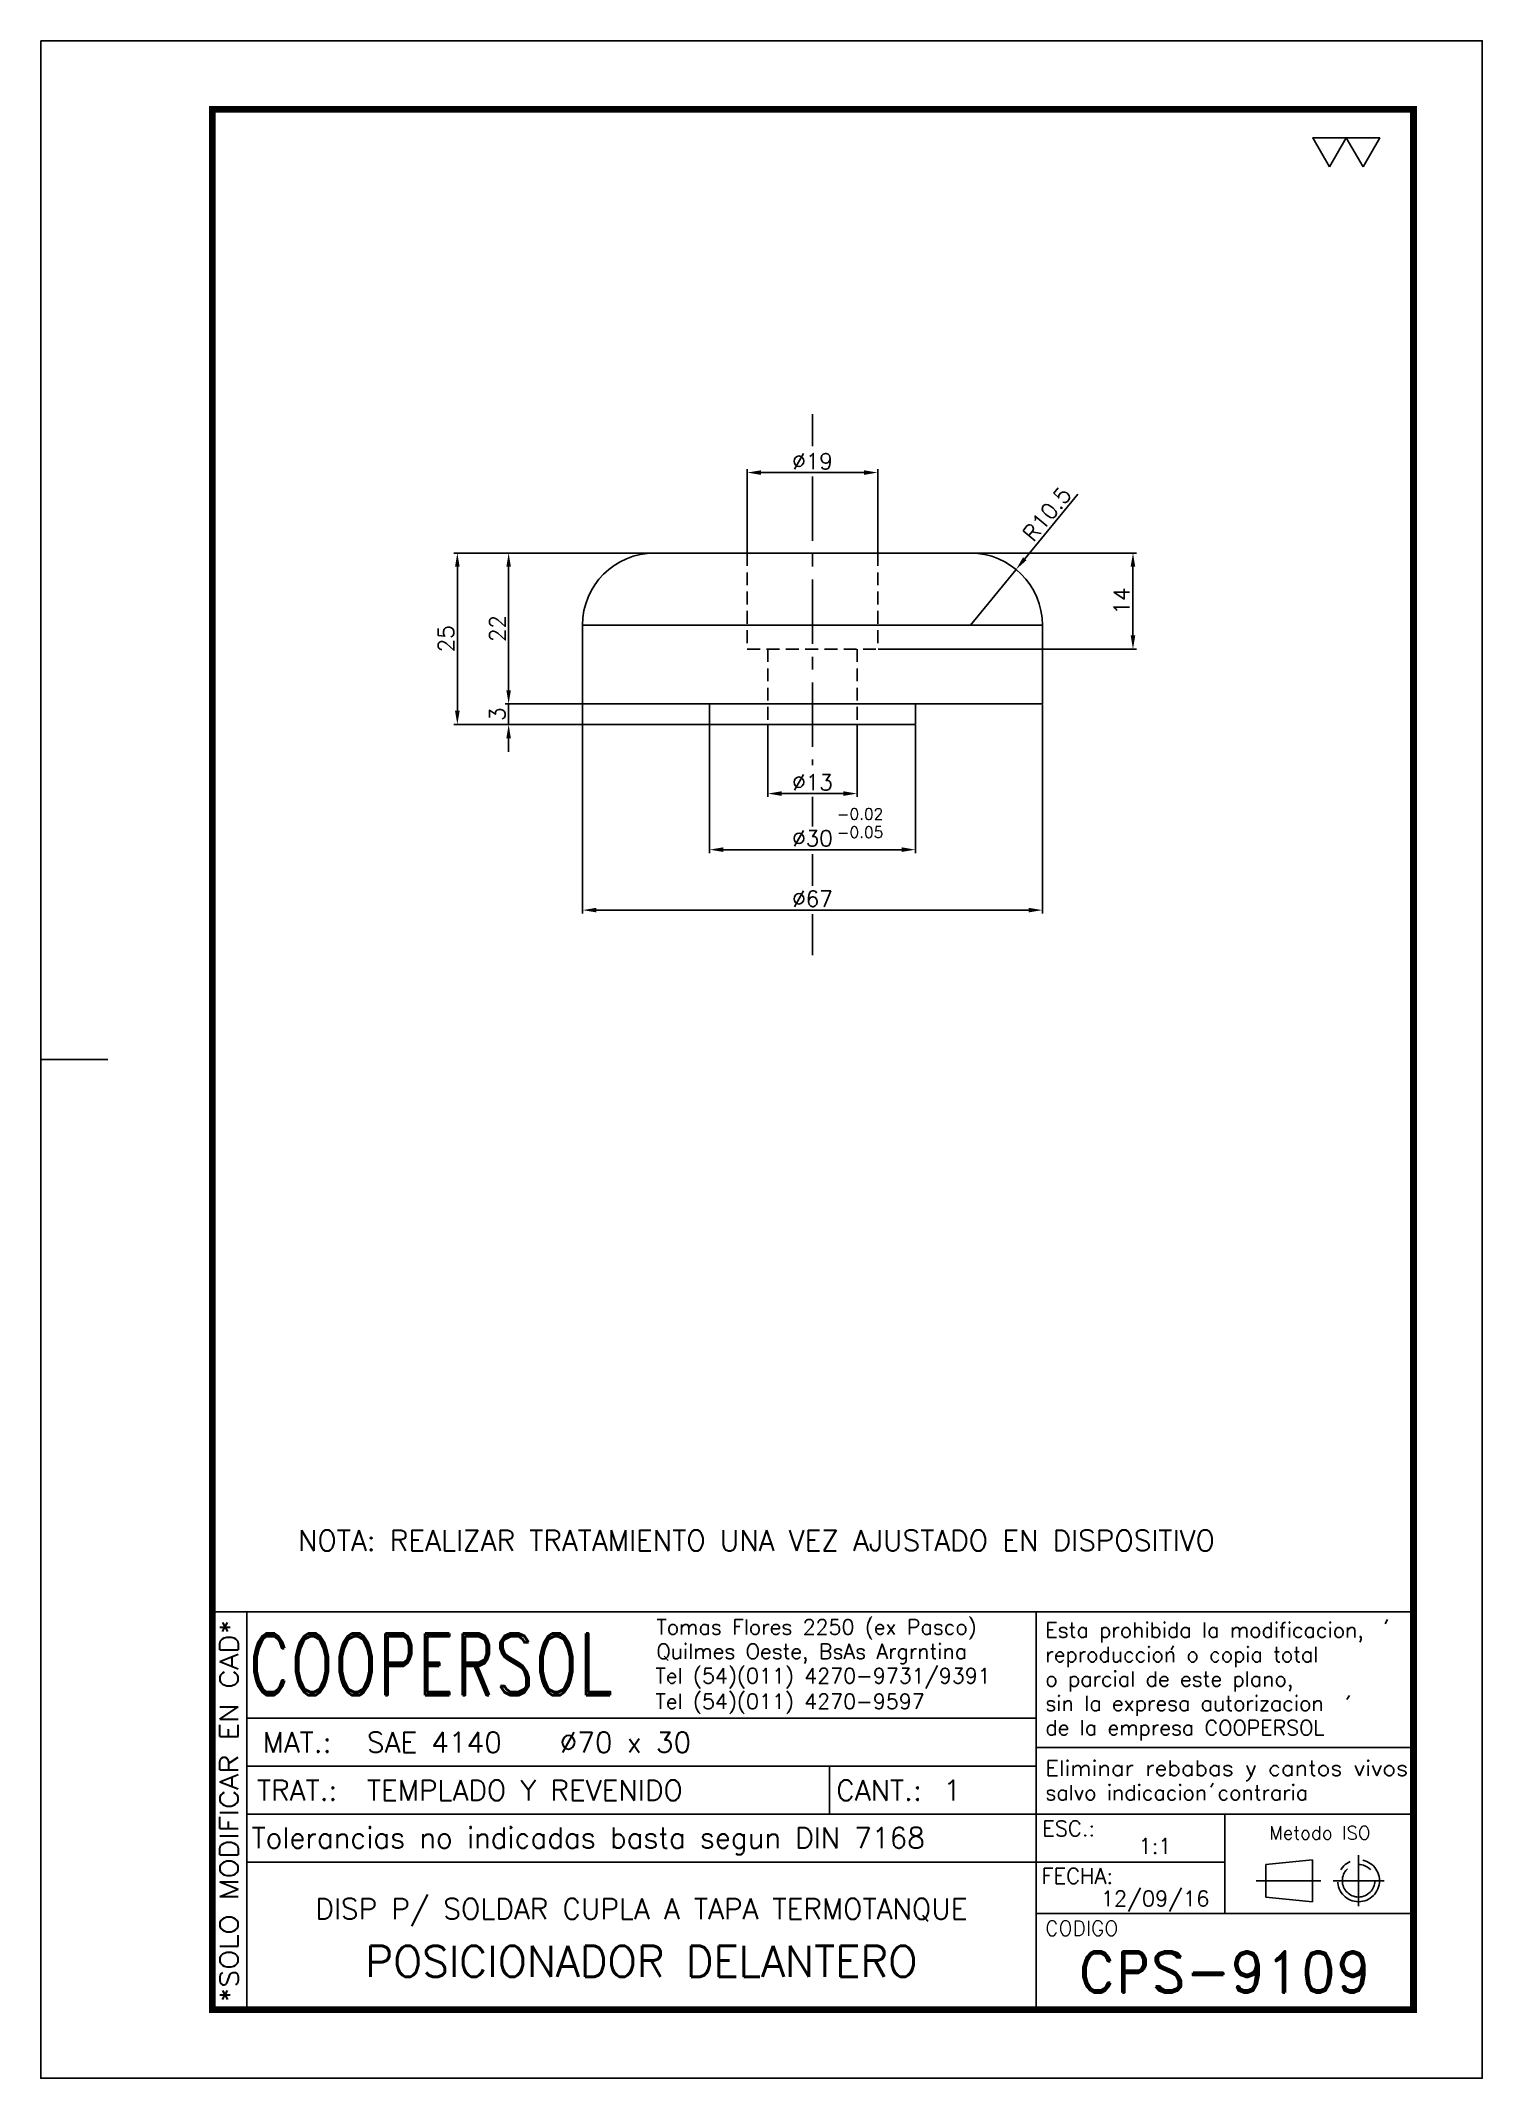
# Model space of a CAD drawing. Extents: x 0 to 210, y -16 to 281.
import ezdxf
from ezdxf.enums import TextEntityAlignment as Align

# ---------------------------------------------------------------- set-up
doc = ezdxf.new("R2010")
doc.units = 0
doc.header["$LTSCALE"] = 7.5
doc.header["$MEASUREMENT"] = 0
doc.linetypes.add('CENTER', pattern=[2, 1.25, -0.25, 0.25, -0.25])
doc.linetypes.add('HIDDEN', pattern=[0.375, 0.25, -0.125])
doc.layers.get('0').update_dxf_attribs({"linetype": 'CONTINUOUS'})
doc.layers.get('DEFPOINTS').update_dxf_attribs({"linetype": 'CONTINUOUS'})
for name, color, linetype in [('0-CO', 3, 'CONTINUOUS'), ('1', 1, 'CENTER'), ('CL', 1, 'CENTER'), ('CO', 3, 'CONTINUOUS'), ('FI', 1, 'CONTINUOUS'), ('OC', 1, 'HIDDEN')]:
    doc.layers.add(name, color=color, linetype=linetype)
doc.styles.add('ROMAND', font='ROMAND')
doc.styles.add('ROMANS', font='ROMANS.SHX')
doc.dimstyles.new('1', dxfattribs={"dimtxt": 2.3, "dimasz": 2, "dimexe": 0.5, "dimexo": 0.0625, "dimgap": 0.5, "dimtad": 1, "dimdec": 4, "dimdsep": 46, "dimtxsty": 'ROMANS', "dimcen": -2, "dimclrt": 7, "dimadec": 0, "dimazin": 0, "dimtfac": 0.869565, "dimtdec": 4, "dimtmove": 0, "dimatfit": 3, "dimfxl": 1, "dimtolj": 1, "dimarcsym": 0})

# ---------------------------------------------------------------- blocks, each defined once
blk = doc.blocks.new('A4G')
blk.add_line((0, 148.5), (9.75, 148.5))
blk.add_lwpolyline([(0, 297), (210, 297), (210, 0), (0, 0)], close=True)
at = {"const_width": 1}
blk.add_lwpolyline([(25, 287), (200, 287), (200, 10), (25, 10)], close=True, dxfattribs=at)
blk = doc.blocks.new('*D3')
at = {"layer": 'CO', "color": 0, "lineweight": -2}
for p, q in [((102.93, 206.48), (102.93, 218.65)), ((104.93, 218.15), (119.93, 218.15)), ((121.93, 206.48), (121.93, 218.65))]:
    blk.add_line(p, q, dxfattribs=at)
at = {"layer": 'CO', "color": 0}
for points in [[(104.93, 218.48), (104.93, 217.81), (102.93, 218.15)], [(119.93, 218.48), (119.93, 217.81), (121.93, 218.15)]]:
    blk.add_solid(points, dxfattribs=at)
at = {"layer": 'DEFPOINTS', "color": 0}
for p in [(121.93, 218.15), (102.93, 206.42), (121.93, 206.42)]:
    blk.add_point(p, dxfattribs=at)
at = {"layer": 'CO', "color": 7, "insert": (112.43, 219.8), "char_height": 2.3, "attachment_point": 5, "style": 'ROMANS'}
blk.add_mtext('\\A1;%%C19', dxfattribs=at)
blk = doc.blocks.new('*D4')
at = {"layer": 'CO', "color": 0, "lineweight": -2}
for p, q in [((105.93, 181.35), (105.93, 170.86)), ((118.93, 181.35), (118.93, 170.86)), ((107.93, 171.36), (116.93, 171.36))]:
    blk.add_line(p, q, dxfattribs=at)
at = {"layer": 'CO', "color": 0}
for points in [[(107.93, 171.69), (107.93, 171.02), (105.93, 171.36)], [(116.93, 171.69), (116.93, 171.02), (118.93, 171.36)]]:
    blk.add_solid(points, dxfattribs=at)
at = {"layer": 'DEFPOINTS', "color": 0}
for p in [(105.93, 181.42), (118.93, 181.42), (118.93, 171.36)]:
    blk.add_point(p, dxfattribs=at)
at = {"layer": 'CO', "color": 7, "insert": (112.43, 173.01), "char_height": 2.3, "attachment_point": 5, "style": 'ROMANS'}
blk.add_mtext('\\A1;%%C13', dxfattribs=at)
blk = doc.blocks.new('*D5')
at = {"layer": 'CO', "color": 0, "lineweight": -2}
for p, q in [((97.43, 181.35), (97.43, 162.68)), ((127.43, 181.35), (127.43, 162.68)), ((99.43, 163.18), (125.43, 163.18))]:
    blk.add_line(p, q, dxfattribs=at)
at = {"layer": 'CO', "color": 0}
for points in [[(99.43, 163.52), (99.43, 162.85), (97.43, 163.18)], [(125.43, 163.52), (125.43, 162.85), (127.43, 163.18)]]:
    blk.add_solid(points, dxfattribs=at)
at = {"layer": 'DEFPOINTS', "color": 0}
for p in [(97.43, 181.42), (127.43, 181.42), (127.43, 163.18)]:
    blk.add_point(p, dxfattribs=at)
at = {"layer": 'CO', "color": 7, "insert": (112.43, 164.83), "char_height": 2.3, "attachment_point": 5, "style": 'ROMANS'}
blk.add_mtext('\\A1;%%C30', dxfattribs=at)
blk = doc.blocks.new('*D6')
at = {"layer": 'CO', "color": 0, "lineweight": -2}
for p, q in [((78.93, 184.35), (78.93, 153.87)), ((145.93, 184.35), (145.93, 153.87)), ((80.93, 154.37), (143.93, 154.37))]:
    blk.add_line(p, q, dxfattribs=at)
at = {"layer": 'CO', "color": 0}
for points in [[(80.93, 154.7), (80.93, 154.04), (78.93, 154.37)], [(143.93, 154.7), (143.93, 154.04), (145.93, 154.37)]]:
    blk.add_solid(points, dxfattribs=at)
at = {"layer": 'DEFPOINTS', "color": 0}
for p in [(78.93, 184.42), (145.93, 184.42), (145.93, 154.37)]:
    blk.add_point(p, dxfattribs=at)
at = {"layer": 'CO', "color": 7, "insert": (112.43, 156.02), "char_height": 2.3, "attachment_point": 5, "style": 'ROMANS'}
blk.add_mtext('\\A1;%%C67', dxfattribs=at)
blk = doc.blocks.new('*D7')
at = {"layer": 'CO', "color": 0, "lineweight": -2}
for p, q in [((151.1, 215.01), (143.36, 205.58)), ((135.43, 195.92), (142.09, 204.03))]:
    blk.add_line(p, q, dxfattribs=at)
at = {"layer": 'CO', "color": 0}
blk.add_solid([(143.1, 205.79), (143.61, 205.37), (142.09, 204.03)], dxfattribs=at)
at = {"layer": 'DEFPOINTS', "color": 0}
for p in [(142.09, 204.03), (135.43, 195.92)]:
    blk.add_point(p, dxfattribs=at)
at = {"layer": 'CO', "color": 7, "insert": (146.59, 212.11), "char_height": 2.3, "attachment_point": 5, "rotation": 50.6212, "style": 'ROMANS'}
blk.add_mtext('\\A1;R10.5', dxfattribs=at)
blk = doc.blocks.new('*D8')
at = {"layer": 'CO', "color": 0, "lineweight": -2}
for p, q in [((89.36, 206.42), (67.66, 206.42)), ((68.16, 204.42), (68.16, 186.42)), ((78.86, 184.42), (67.66, 184.42))]:
    blk.add_line(p, q, dxfattribs=at)
at = {"layer": 'CO', "color": 0}
for points in [[(67.83, 204.42), (68.49, 204.42), (68.16, 206.42)], [(67.83, 186.42), (68.49, 186.42), (68.16, 184.42)]]:
    blk.add_solid(points, dxfattribs=at)
at = {"layer": 'DEFPOINTS', "color": 0}
for p in [(89.43, 206.42), (68.16, 184.42), (78.93, 184.42)]:
    blk.add_point(p, dxfattribs=at)
at = {"layer": 'CO', "color": 7, "insert": (66.51, 195.42), "char_height": 2.3, "attachment_point": 5, "rotation": 90, "style": 'ROMANS'}
blk.add_mtext('\\A1;22', dxfattribs=at)
blk = doc.blocks.new('*D9')
at = {"layer": 'CO', "color": 0, "lineweight": -2}
for p, q in [((68.16, 186.42), (68.16, 188.42)), ((78.86, 184.42), (67.66, 184.42)), ((68.16, 184.42), (68.16, 181.42)), ((97.36, 181.42), (67.66, 181.42)), ((68.16, 179.42), (68.16, 177.42))]:
    blk.add_line(p, q, dxfattribs=at)
at = {"layer": 'CO', "color": 0}
for points in [[(67.83, 186.42), (68.49, 186.42), (68.16, 184.42)], [(67.83, 179.42), (68.49, 179.42), (68.16, 181.42)]]:
    blk.add_solid(points, dxfattribs=at)
at = {"layer": 'DEFPOINTS', "color": 0}
for p in [(78.93, 184.42), (68.16, 181.42), (97.43, 181.42)]:
    blk.add_point(p, dxfattribs=at)
at = {"layer": 'CO', "color": 7, "insert": (66.51, 182.92), "char_height": 2.3, "attachment_point": 5, "rotation": 90, "style": 'ROMANS'}
blk.add_mtext('\\A1;3', dxfattribs=at)
blk = doc.blocks.new('*D10')
at = {"layer": 'CO', "color": 0, "lineweight": -2}
for p, q in [((89.36, 206.42), (60.19, 206.42)), ((60.69, 183.42), (60.69, 204.42)), ((97.36, 181.42), (60.19, 181.42))]:
    blk.add_line(p, q, dxfattribs=at)
at = {"layer": 'CO', "color": 0}
for points in [[(60.35, 204.42), (61.02, 204.42), (60.69, 206.42)], [(60.35, 183.42), (61.02, 183.42), (60.69, 181.42)]]:
    blk.add_solid(points, dxfattribs=at)
at = {"layer": 'DEFPOINTS', "color": 0}
for p in [(60.69, 206.42), (89.43, 206.42), (97.43, 181.42)]:
    blk.add_point(p, dxfattribs=at)
at = {"layer": 'CO', "color": 7, "insert": (59.04, 193.92), "char_height": 2.3, "attachment_point": 5, "rotation": 90, "style": 'ROMANS'}
blk.add_mtext('\\A1;25', dxfattribs=at)
blk = doc.blocks.new('TOL')
at = {"layer": '0-CO', "style": 'ROMANS'}
for tag, p in [('TOLSUP', (2.34, 3.94)), ('TOLINF', (2.34, 1.29))]:
    blk.add_attdef(tag, p, '', height=1.64, dxfattribs=at)
blk = doc.blocks.new('COOPERSOLROT-02')
for p, q in [((0, 58), (175, 58)), ((0, 0), (0, 58)), ((5, 0), (5, 58)), ((120, 0), (120, 58)), ((175, 0), (175, 58)), ((5, 42.5), (120, 42.5)), ((120, 38.19), (175, 38.19)), ((5, 35.5), (120, 35.5)), ((89.89, 28.5), (89.89, 35.5)), ((5, 28.5), (175, 28.5)), ((147.5, 14), (147.5, 28.5)), ((147.5, 21.5), (5, 21.5)), ((120, 14), (175, 14)), ((0, 0), (175, 0))]:
    blk.add_line(p, q)
at = {"color": 1, "linetype": 'CENTER'}
blk.add_line((166.98, 22.51), (166.98, 15.06), dxfattribs=at)
for points in [[(152.09, 18.79), (161.93, 18.79)], [(163.26, 18.79), (170.71, 18.79)]]:
    blk.add_lwpolyline(points, dxfattribs=at)
at = {"layer": '1'}
for points in [[(170.85, 56.26), (171.21, 56.85)], [(139.66, 52.43), (140.02, 53.02)], [(165.28, 45.22), (165.64, 45.81)], [(145.46, 32.42), (145.82, 33.01)]]:
    blk.add_lwpolyline(points, dxfattribs=at)
blk.add_lwpolyline([(160.25, 18.79), (160.25, 21.83), (153.47, 21.16), (153.47, 16.41), (160.25, 15.74)], close=True, dxfattribs=at)
for radius in [3.05, 2.37]:
    blk.add_circle((166.98, 18.79), radius, dxfattribs=at)
at = {"style": 'ROMANS', "width": 0.996387}
blk.add_text('*SOLO MODIFICAR EN CAD*', height=2.7, rotation=90, dxfattribs=at).set_placement((3.77, 1.09), (3.77, 56.81), align=Align.FIT)
at = {"style": 'ROMAND', "width": 0.75}
blk.add_text('COOPERSOL', height=9, dxfattribs=at).set_placement((5.26, 45.85))
at = {"style": 'ROMANS'}
for s, p in [('MAT.:', (7.32, 37.47)), ('TRAT.:', (6.5, 30.47)), ('CANT.:', (90.89, 30.47)), ('Tolerancias no indicadas basta segun DIN 7168', (5.7, 23.56))]:
    blk.add_text(s, height=3, dxfattribs=at).set_placement(p)
for tag, height, style, p in [('CONJUNTO', 2.3, 'ROMANS', (62.5, 17.5)), ('SUBCONJUNTO', 3, 'ROMANS', (62.5, 11.5)), ('DENOMINACION', 4.5, 'ROMANS', (62.5, 4.75)), ('COD-PLA', 6, 'ROMAND', (147.5, 5.5))]:
    blk.add_attdef(tag, text='', height=height, dxfattribs=dict(style=style)).set_placement(p, align=Align.MIDDLE)
at = {"layer": '1', "style": 'ROMANS'}
for s, height, p in [('Tomas Flores 2250 (ex Pasco)', 2.2, (64.69, 54.68)), ('Esta prohibida la modificacion,', 2.2, (121.36, 54.23)), ('Quilmes Oeste, BsAs Argrntina', 2.2, (64.69, 51.12)), ('reproduccion o copia total', 2.2, (121.36, 50.67)), ('Tel (54)(011) 4270-9731/9391', 2.2, (64.55, 47.56)), ('o parcial de este plano,', 2.2, (121.36, 47.11)), ('Tel (54)(011) 4270-9597', 2.2, (64.55, 43.83)), ('sin la expresa autorizacion ', 2.2, (121.36, 43.55)), ('de la empresa COOPERSOL', 2.2, (121.36, 39.99)), ('salvo indicacion contraria', 2.2, (121.36, 30.54)), ('ESC.:', 2.25, (120.89, 25.29)), ('FECHA:', 2.25, (120.81, 18.36)), ('CODIGO', 2.16, (121.33, 10.78))]:
    blk.add_text(s, height=height, dxfattribs=at).set_placement(p)
at = {"layer": '1', "style": 'ROMANS', "width": 0.96139}
blk.add_text('Eliminar rebabas y cantos vivos', height=2.2, dxfattribs=at).set_placement((121.34, 34.1), (174.21, 34.1), align=Align.FIT)
at = {"layer": '1', "style": 'ROMANS'}
blk.add_text('Metodo ISO', height=1.948, dxfattribs=at).set_placement((161.34, 25.77), align=Align.MIDDLE)
for tag, p in [('MAT', (22.51, 37.47)), ('TRAT', (22.51, 30.47)), ('CANT', (106.49, 30.47))]:
    blk.add_attdef(tag, p, '', height=3, dxfattribs=at)
for tag, p in [('ESC', (137.33, 22.73)), ('FECHA', (137.33, 15.06))]:
    blk.add_attdef(tag, text='', height=2.25, dxfattribs=at).set_placement(p, align=Align.CENTER)
blk = doc.blocks.new('*D11')
at = {"layer": 'CO', "color": 0, "lineweight": -2}
for p, q in [((135.49, 206.42), (159.62, 206.42)), ((159.12, 194.42), (159.12, 204.42)), ((121.99, 192.42), (159.62, 192.42))]:
    blk.add_line(p, q, dxfattribs=at)
at = {"layer": 'CO', "color": 0}
for points in [[(158.78, 204.42), (159.45, 204.42), (159.12, 206.42)], [(158.78, 194.42), (159.45, 194.42), (159.12, 192.42)]]:
    blk.add_solid(points, dxfattribs=at)
at = {"layer": 'DEFPOINTS', "color": 0}
for p in [(135.43, 206.42), (159.12, 206.42), (121.93, 192.42)]:
    blk.add_point(p, dxfattribs=at)
at = {"layer": 'CO', "color": 7, "insert": (157.47, 199.42), "char_height": 2.3, "attachment_point": 5, "rotation": 90, "style": 'ROMANS'}
blk.add_mtext('\\A1;14', dxfattribs=at)

msp = doc.modelspace()

# ---------------------------------------------------------------- linework, layer by layer
for p, q in [((89.42609, 206.41525), (135.42609, 206.41525)), ((78.92609, 195.91525), (78.92609, 184.41525)), ((145.92609, 195.91525), (145.92609, 184.41525)), ((78.92609, 184.41525), (145.92609, 184.41525)), ((97.42609, 184.41525), (97.42609, 181.41525)), ((127.42609, 184.41525), (127.42609, 181.41525)), ((97.42609, 181.41525), (127.42609, 181.41525))]:
    msp.add_line(p, q)
for centre, start, end in [((89.42609, 195.91525), 90, 180), ((135.42609, 195.91525), 0, 90)]:
    msp.add_arc(centre, 10.5, start, end)
at = {"layer": 'CL'}
for p, q in [((112.42609, 226.6589), (112.42609, 222.01351)), ((112.42609, 217.56264), (112.42609, 175.50074)), ((112.42609, 170.86279), (112.42609, 166.57707)), ((112.42609, 162.5262), (112.42609, 157.88823)), ((112.42609, 153.77865), (112.42609, 147.81894))]:
    msp.add_line(p, q, dxfattribs=at)
at = {"layer": 'CO'}
for points in [[(187.74912, 262.70044), (190.19327, 266.93383), (185.30497, 266.93383)], [(192.63743, 262.70044), (195.08158, 266.93383), (190.19327, 266.93383)]]:
    msp.add_lwpolyline(points, close=True, dxfattribs=at)
at = {"layer": 'FI'}
msp.add_line((78.92609, 195.91525), (145.92609, 195.91525), dxfattribs=at)
at = {"layer": 'OC'}
for p, q in [((102.92609, 206.41525), (102.92609, 192.41525)), ((121.92609, 206.41525), (121.92609, 192.41525)), ((102.92609, 192.41525), (121.92609, 192.41525)), ((105.92609, 192.41525), (105.92609, 181.41525)), ((118.92609, 192.41525), (118.92609, 181.41525))]:
    msp.add_line(p, q, dxfattribs=at)

# ---------------------------------------------------------------- block references
msp.add_blockref('A4G', (0, -15.90611))
ref = msp.add_blockref('COOPERSOLROT-02', (25, -5.90611))
ref.add_attrib('COD-PLA', 'CPS-9109', dxfattribs={"height": 6, "style": 'ROMAND'}).set_placement((172.5, -0.40611), align=Align.MIDDLE)
ref.add_attrib('FECHA', '12/09/16', dxfattribs={"layer": '1', "height": 2.25, "style": 'ROMANS'}).set_placement((162.33468, 9.15489), align=Align.CENTER)
ref.add_attrib('MAT', 'SAE 4140   %%c70 x 30', (47.50529, 31.56204), dxfattribs={"layer": '1', "height": 3, "style": 'ROMANS'})
ref.add_attrib('TRAT', 'TEMPLADO Y REVENIDO', (47.50529, 24.56204), dxfattribs={"layer": '1', "height": 3, "style": 'ROMANS'})
ref.add_attrib('ESC', '1:1', dxfattribs={"layer": '1', "height": 2.25, "style": 'ROMANS'}).set_placement((162.33468, 16.82244), align=Align.CENTER)
ref.add_attrib('CANT', '1', (131.49059, 24.56204), dxfattribs={"layer": '1', "height": 3, "style": 'ROMANS'})
ref.add_attrib('DENOMINACION', 'POSICIONADOR DELANTERO', dxfattribs={"height": 4.5, "style": 'ROMANS'}).set_placement((87.5, 1.13171), align=Align.MIDDLE)
ref.add_attrib('SUBCONJUNTO', 'DISP P/ SOLDAR CUPLA A TAPA TERMOTANQUE', dxfattribs={"height": 3, "style": 'ROMANS'}).set_placement((87.5, 8.57174), align=Align.MIDDLE)
at = {"layer": 'CO'}
msp.add_blockref('TOL', (113.6502, 163.61545), dxfattribs=at).add_auto_attribs({'TOLINF': '-0.05', 'TOLSUP': '-0.02'})

# ---------------------------------------------------------------- texts
at = {"layer": 'CO', "style": 'ROMANS'}
msp.add_text('NOTA: REALIZAR TRATAMIENTO UNA VEZ AJUSTADO EN DISPOSITIVO', height=3, dxfattribs=at).set_placement((37.46696, 60.98519))

# ---------------------------------------------------------------- dimensions: what is measured, and where the dimension line sits
at = {"layer": 'CO'}
for base, p1, p2, picture, middle in [((121.92609, 218.14754), (102.92609, 206.41525), (121.92609, 206.41525), '*D3', (112.42609, 219.79754)), ((145.92609, 154.37), (78.92609, 184.41525), (145.92609, 184.41525), '*D6', (112.42609, 156.02)), ((127.42609, 163.18368), (97.42609, 181.41525), (127.42609, 181.41525), '*D5', (112.42609, 164.83368)), ((118.92609, 171.35522), (105.92609, 181.41525), (118.92609, 181.41525), '*D4', (112.42609, 173.00522))]:
    dim = msp.add_linear_dim(base=base, p1=p1, p2=p2, text='%%C<>', dimstyle='1', dxfattribs=at)
    dim.commit()
    dim.dimension.update_dxf_attribs({"geometry": picture, "text_midpoint": middle})
dim = msp.add_radius_dim(center=(135.42609, 195.91525), mpoint=(142.08776, 204.03142), dimstyle='1', dxfattribs=at)
dim.commit()
dim.dimension.update_dxf_attribs({"geometry": '*D7', "text_midpoint": (146.58581, 212.11226)})
for base, p1, p2, picture, middle in [((60.68535, 206.41525), (97.42609, 181.41525), (89.42609, 206.41525), '*D10', (59.03535, 193.91525)), ((68.15907, 184.41525), (89.42609, 206.41525), (78.92609, 184.41525), '*D8', (66.50907, 195.41525)), ((159.11653, 206.41525), (121.92609, 192.41525), (135.42609, 206.41525), '*D11', (157.46653, 199.41525)), ((68.15907, 181.41525), (78.92609, 184.41525), (97.42609, 181.41525), '*D9', (66.50907, 182.91525))]:
    dim = msp.add_linear_dim(base=base, p1=p1, p2=p2, angle=90, dimstyle='1', dxfattribs=at)
    dim.commit()
    dim.dimension.update_dxf_attribs({"geometry": picture, "text_midpoint": middle})

doc.saveas('drawing.dxf')
